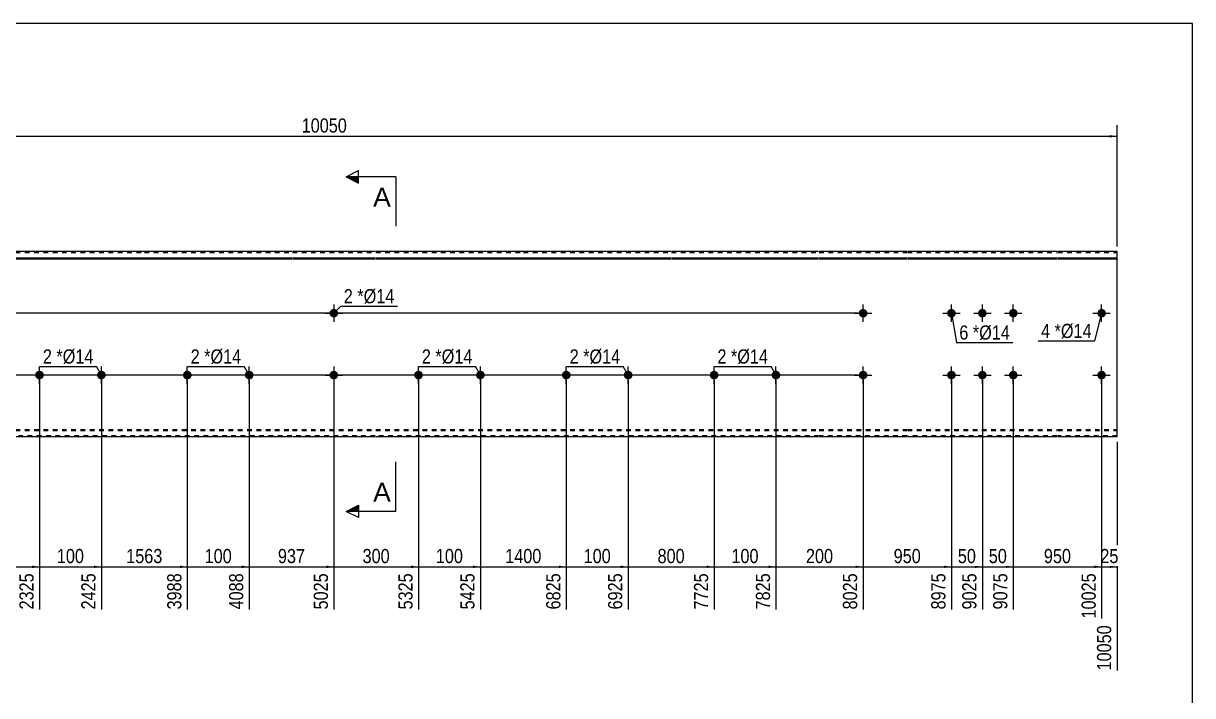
# Model space of a CAD drawing. Header units: millimetres. Extents: x -67 to 336, y -212 to 65.
# Drawn here: x 99.3 to 335.5, y -71 to 64.8 of the extents above; entities that cross this region are included whole.
import ezdxf

# ---------------------------------------------------------------- set-up
doc = ezdxf.new("R2010")
doc.units = ezdxf.units.MM
doc.linetypes.add('DXK_LINE_DOT1', pattern=[1.8814, 0.9407, -0.9407])
doc.styles.add('Arial', font='ARIAL.TTF', dxfattribs={"height": 0.2})
doc.styles.add('Arial Narrow', font='ARIALN.TTF', dxfattribs={"height": 0.2})

# ---------------------------------------------------------------- blocks, each defined once
blk = doc.blocks.new('Unknown-628700736-1200')
at = {"color": 5, "linetype": 'Continuous'}
for p, q in [((335.51, 64.82), (-64.49, 64.82)), ((335.51, -212.18), (335.51, 64.82))]:
    blk.add_line(p, q, dxfattribs=at)
blk = doc.blocks.new('Bolt-628700736-1337 - 1220')
at = {"linetype": 'Continuous'}
for points in [[(268.08, -6.25, -1), (269.83, -6.25, -1)], [(316.26, -6.25, -1), (318.01, -6.25, -1)]]:
    blk.add_hatch(color=3, dxfattribs=at).paths.add_polyline_path(points)
at = {"color": 3, "linetype": 'Continuous'}
for p, q in [((268.95, -8), (268.95, -4.5)), ((317.14, -8), (317.14, -4.5)), ((267.2, -6.25), (270.7, -6.25)), ((315.39, -6.25), (318.89, -6.25))]:
    blk.add_line(p, q, dxfattribs=at)
blk = doc.blocks.new('Bolt-628700736-1667 - 1220')
at = {"linetype": 'Continuous'}
for points in [[(132.46, -7.12), (132.27, -7.1), (132.1, -7.05), (131.94, -6.96), (131.81, -6.83), (131.7, -6.69), (131.62, -6.52), (131.59, -6.34), (131.59, -6.16), (131.62, -5.98), (131.7, -5.81), (131.81, -5.66), (131.94, -5.54), (132.1, -5.45), (132.27, -5.39), (132.46, -5.37), (132.64, -5.39), (132.81, -5.45), (132.97, -5.54), (133.11, -5.66), (133.21, -5.81), (133.29, -5.98), (133.33, -6.16), (133.33, -6.34), (133.29, -6.52), (133.21, -6.69), (133.11, -6.83), (132.97, -6.96), (132.81, -7.05), (132.64, -7.1)], [(144.96, -7.12), (144.77, -7.1), (144.6, -7.05), (144.44, -6.96), (144.31, -6.83), (144.2, -6.69), (144.12, -6.52), (144.09, -6.34), (144.09, -6.16), (144.12, -5.98), (144.2, -5.81), (144.31, -5.66), (144.44, -5.54), (144.6, -5.45), (144.77, -5.39), (144.96, -5.37), (145.14, -5.39), (145.31, -5.45), (145.47, -5.54), (145.61, -5.66), (145.71, -5.81), (145.79, -5.98), (145.83, -6.16), (145.83, -6.34), (145.79, -6.52), (145.71, -6.69), (145.61, -6.83), (145.47, -6.96), (145.31, -7.05), (145.14, -7.1)]]:
    blk.add_hatch(color=3, dxfattribs=at).paths.add_polyline_path(points)
at = {"color": 3, "linetype": 'Continuous'}
for p, q in [((132.46, -8), (132.46, -4.5)), ((144.96, -8), (144.96, -4.5)), ((134.21, -6.25), (130.71, -6.25)), ((146.71, -6.25), (143.21, -6.25))]:
    blk.add_line(p, q, dxfattribs=at)
blk = doc.blocks.new('Bolt-628700736-1294 - 1220')
at = {"linetype": 'Continuous'}
for points in [[(162.93, 6.25, -1), (161.18, 6.25, -1)], [(162.93, -6.25, -1), (161.18, -6.25, -1)]]:
    blk.add_hatch(color=3, dxfattribs=at).paths.add_polyline_path(points)
at = {"color": 3, "linetype": 'Continuous'}
for p, q in [((162.06, 8), (162.06, 4.5)), ((160.31, 6.25), (163.81, 6.25)), ((162.06, -4.5), (162.06, -8)), ((160.31, -6.25), (163.81, -6.25))]:
    blk.add_line(p, q, dxfattribs=at)
blk = doc.blocks.new('Part-628700736-1363 - 1220')
at = {"color": 2, "linetype": 'Continuous'}
for p, q in [((123.73, 18.75), (93.98, 18.75)), ((93.98, 17.42), (123.73, 17.42)), ((93.98, 17.27), (123.73, 17.27)), ((153.58, 18.75), (123.83, 18.75)), ((123.83, 17.42), (153.58, 17.42)), ((123.83, 17.27), (153.58, 17.27)), ((170.43, 18.75), (153.68, 18.75)), ((153.68, 17.42), (170.43, 17.42)), ((153.68, 17.27), (170.43, 17.27)), ((200.28, 18.75), (170.53, 18.75)), ((170.53, 17.42), (200.28, 17.42)), ((170.53, 17.27), (200.28, 17.27)), ((230.13, 18.75), (200.38, 18.75)), ((200.38, 17.42), (230.13, 17.42)), ((200.38, 17.27), (230.13, 17.27)), ((259.98, 18.75), (230.23, 18.75)), ((230.23, 17.42), (259.98, 17.42)), ((230.23, 17.27), (259.98, 17.27)), ((277.82, 18.75), (260.08, 18.75)), ((260.08, 17.42), (277.82, 17.42)), ((260.08, 17.27), (277.82, 17.27)), ((308.17, 18.75), (277.92, 18.75)), ((277.92, 17.42), (308.17, 17.42)), ((277.92, 17.27), (308.17, 17.27)), ((320.26, 18.75), (308.27, 18.75)), ((308.27, 17.42), (320.26, 17.42)), ((308.27, 17.27), (320.26, 17.27)), ((320.26, -18.75), (320.26, 18.75)), ((123.73, -18.75), (93.98, -18.75)), ((153.58, -18.75), (123.83, -18.75)), ((170.43, -18.75), (153.68, -18.75)), ((200.28, -18.75), (170.53, -18.75)), ((230.13, -18.75), (200.38, -18.75)), ((259.98, -18.75), (230.23, -18.75)), ((277.82, -18.75), (260.08, -18.75)), ((308.17, -18.75), (277.92, -18.75)), ((320.26, -18.75), (308.27, -18.75))]:
    blk.add_line(p, q, dxfattribs=at)
at = {"color": 7, "linetype": 'DXK_LINE_DOT1'}
for p, q in [((93.98, 18.53), (123.73, 18.53)), ((123.83, 18.53), (153.58, 18.53)), ((153.68, 18.53), (170.43, 18.53)), ((170.53, 18.53), (200.28, 18.53)), ((200.38, 18.53), (230.13, 18.53)), ((230.23, 18.53), (259.98, 18.53)), ((260.08, 18.53), (277.82, 18.53)), ((277.92, 18.53), (308.17, 18.53)), ((308.27, 18.53), (320.26, 18.53)), ((93.98, -17.27), (123.73, -17.27)), ((93.98, -17.42), (123.73, -17.42)), ((123.73, -18.53), (93.98, -18.53)), ((123.83, -17.27), (153.58, -17.27)), ((123.83, -17.42), (153.58, -17.42)), ((153.58, -18.53), (123.83, -18.53)), ((153.68, -17.27), (170.43, -17.27)), ((153.68, -17.42), (170.43, -17.42)), ((170.43, -18.53), (153.68, -18.53)), ((170.53, -17.27), (200.28, -17.27)), ((170.53, -17.42), (200.28, -17.42)), ((200.28, -18.53), (170.53, -18.53)), ((200.38, -17.27), (230.13, -17.27)), ((200.38, -17.42), (230.13, -17.42)), ((230.13, -18.53), (200.38, -18.53)), ((230.23, -17.27), (259.98, -17.27)), ((230.23, -17.42), (259.98, -17.42)), ((259.98, -18.53), (230.23, -18.53)), ((260.08, -17.27), (277.82, -17.27)), ((260.08, -17.42), (277.82, -17.42)), ((277.82, -18.53), (260.08, -18.53)), ((277.92, -17.27), (308.17, -17.27)), ((277.92, -17.42), (308.17, -17.42)), ((308.17, -18.53), (277.92, -18.53)), ((308.27, -17.27), (320.26, -17.27)), ((308.27, -17.42), (320.26, -17.42)), ((320.26, -18.53), (308.27, -18.53))]:
    blk.add_line(p, q, dxfattribs=at)
blk = doc.blocks.new('Bolt-628700736-1669 - 1220')
at = {"linetype": 'Continuous'}
for points in [[(179.16, -7.12), (178.97, -7.1), (178.8, -7.05), (178.64, -6.96), (178.51, -6.83), (178.4, -6.69), (178.32, -6.52), (178.29, -6.34), (178.29, -6.16), (178.32, -5.98), (178.4, -5.81), (178.51, -5.66), (178.64, -5.54), (178.8, -5.45), (178.97, -5.39), (179.16, -5.37), (179.34, -5.39), (179.51, -5.45), (179.67, -5.54), (179.81, -5.66), (179.91, -5.81), (179.99, -5.98), (180.03, -6.16), (180.03, -6.34), (179.99, -6.52), (179.91, -6.69), (179.81, -6.83), (179.67, -6.96), (179.51, -7.05), (179.34, -7.1)], [(191.66, -7.12), (191.47, -7.1), (191.3, -7.05), (191.14, -6.96), (191.01, -6.83), (190.9, -6.69), (190.82, -6.52), (190.79, -6.34), (190.79, -6.16), (190.82, -5.98), (190.9, -5.81), (191.01, -5.66), (191.14, -5.54), (191.3, -5.45), (191.47, -5.39), (191.66, -5.37), (191.84, -5.39), (192.01, -5.45), (192.17, -5.54), (192.31, -5.66), (192.41, -5.81), (192.49, -5.98), (192.53, -6.16), (192.53, -6.34), (192.49, -6.52), (192.41, -6.69), (192.31, -6.83), (192.17, -6.96), (192.01, -7.05), (191.84, -7.1)]]:
    blk.add_hatch(color=3, dxfattribs=at).paths.add_polyline_path(points)
at = {"color": 3, "linetype": 'Continuous'}
for p, q in [((179.16, -8), (179.16, -4.5)), ((191.66, -8), (191.66, -4.5)), ((180.91, -6.25), (177.41, -6.25)), ((193.41, -6.25), (189.91, -6.25))]:
    blk.add_line(p, q, dxfattribs=at)
blk = doc.blocks.new('Bolt-628700736-1342 - 1220')
at = {"linetype": 'Continuous'}
for points in [[(285.92, 6.25, -1), (287.67, 6.25, -1)], [(292.17, 6.25, -1), (293.92, 6.25, -1)], [(298.42, 6.25, -1), (300.17, 6.25, -1)], [(285.92, -6.25, -1), (287.67, -6.25, -1)], [(292.17, -6.25, -1), (293.92, -6.25, -1)], [(298.42, -6.25, -1), (300.17, -6.25, -1)]]:
    blk.add_hatch(color=3, dxfattribs=at).paths.add_polyline_path(points)
at = {"color": 3, "linetype": 'Continuous'}
for p, q in [((286.79, 4.5), (286.79, 8)), ((293.04, 4.5), (293.04, 8)), ((299.29, 4.5), (299.29, 8)), ((285.04, 6.25), (288.54, 6.25)), ((291.29, 6.25), (294.79, 6.25)), ((297.54, 6.25), (301.04, 6.25)), ((286.79, -8), (286.79, -4.5)), ((293.04, -8), (293.04, -4.5)), ((299.29, -8), (299.29, -4.5)), ((285.04, -6.25), (288.54, -6.25)), ((291.29, -6.25), (294.79, -6.25)), ((297.54, -6.25), (301.04, -6.25))]:
    blk.add_line(p, q, dxfattribs=at)
blk = doc.blocks.new('Bolt-628700736-1347 - 1220')
at = {"linetype": 'Continuous'}
for points in [[(268.08, 6.25, -1), (269.83, 6.25, -1)], [(316.26, 6.25, -1), (318.01, 6.25, -1)]]:
    blk.add_hatch(color=3, dxfattribs=at).paths.add_polyline_path(points)
at = {"color": 3, "linetype": 'Continuous'}
for p, q in [((268.95, 4.5), (268.95, 8)), ((317.14, 4.5), (317.14, 8)), ((267.2, 6.25), (270.7, 6.25)), ((315.39, 6.25), (318.89, 6.25))]:
    blk.add_line(p, q, dxfattribs=at)
blk = doc.blocks.new('Bolt-628700736-1666 - 1220')
at = {"linetype": 'Continuous'}
for points in [[(102.61, -7.12), (102.42, -7.1), (102.25, -7.05), (102.09, -6.96), (101.96, -6.83), (101.85, -6.69), (101.77, -6.52), (101.74, -6.34), (101.74, -6.16), (101.77, -5.98), (101.85, -5.81), (101.96, -5.66), (102.09, -5.54), (102.25, -5.45), (102.42, -5.39), (102.61, -5.37), (102.79, -5.39), (102.96, -5.45), (103.12, -5.54), (103.26, -5.66), (103.36, -5.81), (103.44, -5.98), (103.48, -6.16), (103.48, -6.34), (103.44, -6.52), (103.36, -6.69), (103.26, -6.83), (103.12, -6.96), (102.96, -7.05), (102.79, -7.1)], [(115.11, -7.12), (114.92, -7.1), (114.75, -7.05), (114.59, -6.96), (114.46, -6.83), (114.35, -6.69), (114.27, -6.52), (114.24, -6.34), (114.24, -6.16), (114.27, -5.98), (114.35, -5.81), (114.46, -5.66), (114.59, -5.54), (114.75, -5.45), (114.92, -5.39), (115.11, -5.37), (115.29, -5.39), (115.46, -5.45), (115.62, -5.54), (115.76, -5.66), (115.86, -5.81), (115.94, -5.98), (115.98, -6.16), (115.98, -6.34), (115.94, -6.52), (115.86, -6.69), (115.76, -6.83), (115.62, -6.96), (115.46, -7.05), (115.29, -7.1)]]:
    blk.add_hatch(color=3, dxfattribs=at).paths.add_polyline_path(points)
at = {"color": 3, "linetype": 'Continuous'}
for p, q in [((102.61, -8), (102.61, -4.5)), ((115.11, -8), (115.11, -4.5)), ((104.36, -6.25), (100.86, -6.25)), ((116.86, -6.25), (113.36, -6.25))]:
    blk.add_line(p, q, dxfattribs=at)
blk = doc.blocks.new('Bolt-628700736-1668 - 1220')
at = {"linetype": 'Continuous'}
for points in [[(209.01, -7.12), (208.82, -7.1), (208.65, -7.05), (208.49, -6.96), (208.36, -6.83), (208.25, -6.69), (208.17, -6.52), (208.14, -6.34), (208.14, -6.16), (208.17, -5.98), (208.25, -5.81), (208.36, -5.66), (208.49, -5.54), (208.65, -5.45), (208.82, -5.39), (209.01, -5.37), (209.19, -5.39), (209.36, -5.45), (209.52, -5.54), (209.66, -5.66), (209.76, -5.81), (209.84, -5.98), (209.88, -6.16), (209.88, -6.34), (209.84, -6.52), (209.76, -6.69), (209.66, -6.83), (209.52, -6.96), (209.36, -7.05), (209.19, -7.1)], [(221.51, -7.12), (221.32, -7.1), (221.15, -7.05), (220.99, -6.96), (220.86, -6.83), (220.75, -6.69), (220.67, -6.52), (220.64, -6.34), (220.64, -6.16), (220.67, -5.98), (220.75, -5.81), (220.86, -5.66), (220.99, -5.54), (221.15, -5.45), (221.32, -5.39), (221.51, -5.37), (221.69, -5.39), (221.86, -5.45), (222.02, -5.54), (222.16, -5.66), (222.26, -5.81), (222.34, -5.98), (222.38, -6.16), (222.38, -6.34), (222.34, -6.52), (222.26, -6.69), (222.16, -6.83), (222.02, -6.96), (221.86, -7.05), (221.69, -7.1)]]:
    blk.add_hatch(color=3, dxfattribs=at).paths.add_polyline_path(points)
at = {"color": 3, "linetype": 'Continuous'}
for p, q in [((209.01, -8), (209.01, -4.5)), ((221.51, -8), (221.51, -4.5)), ((210.76, -6.25), (207.26, -6.25)), ((223.26, -6.25), (219.76, -6.25))]:
    blk.add_line(p, q, dxfattribs=at)
blk = doc.blocks.new('Bolt-628700736-1670 - 1220')
at = {"linetype": 'Continuous'}
for points in [[(238.86, -7.12), (238.67, -7.1), (238.5, -7.05), (238.34, -6.96), (238.21, -6.83), (238.1, -6.69), (238.02, -6.52), (237.99, -6.34), (237.99, -6.16), (238.02, -5.98), (238.1, -5.81), (238.21, -5.66), (238.34, -5.54), (238.5, -5.45), (238.67, -5.39), (238.86, -5.37), (239.04, -5.39), (239.21, -5.45), (239.37, -5.54), (239.51, -5.66), (239.61, -5.81), (239.69, -5.98), (239.73, -6.16), (239.73, -6.34), (239.69, -6.52), (239.61, -6.69), (239.51, -6.83), (239.37, -6.96), (239.21, -7.05), (239.04, -7.1)], [(251.36, -7.12), (251.17, -7.1), (251, -7.05), (250.84, -6.96), (250.71, -6.83), (250.6, -6.69), (250.52, -6.52), (250.49, -6.34), (250.49, -6.16), (250.52, -5.98), (250.6, -5.81), (250.71, -5.66), (250.84, -5.54), (251, -5.45), (251.17, -5.39), (251.36, -5.37), (251.54, -5.39), (251.71, -5.45), (251.87, -5.54), (252.01, -5.66), (252.11, -5.81), (252.19, -5.98), (252.23, -6.16), (252.23, -6.34), (252.19, -6.52), (252.11, -6.69), (252.01, -6.83), (251.87, -6.96), (251.71, -7.05), (251.54, -7.1)]]:
    blk.add_hatch(color=3, dxfattribs=at).paths.add_polyline_path(points)
at = {"color": 3, "linetype": 'Continuous'}
for p, q in [((238.86, -8), (238.86, -4.5)), ((251.36, -8), (251.36, -4.5)), ((240.61, -6.25), (237.11, -6.25)), ((253.11, -6.25), (249.61, -6.25))]:
    blk.add_line(p, q, dxfattribs=at)
blk = doc.blocks.new('StraightDimension-628700736-2260 - 1220')
at = {"linetype": 'Continuous'}
blk.add_hatch(color=7, dxfattribs=at).paths.add_polyline_path([(160.56, -44.75), (162.06, -45), (160.56, -45.25)])
at = {"color": 7, "linetype": 'Continuous'}
for p, q in [((144.96, -7.25), (144.96, -53.61)), ((162.06, -7.25), (162.06, -53.61)), ((144.96, -45), (162.06, -45))]:
    blk.add_line(p, q, dxfattribs=at)
at = {"color": 0}
blk.add_wipeout([(156.85, -44.85), (156.85, -40.65), (150.16, -40.65), (150.16, -44.85)], dxfattribs=at)
at = {"color": 3, "style": 'Arial Narrow'}
blk.add_text('937', height=2.863, dxfattribs=at).set_placement((150.76, -44.25))
at = {"color": 0, "linetype": 'Continuous'}
blk.add_wipeout([(161.46, -45.7), (157.26, -45.7), (157.26, -54.21), (161.46, -54.21)], dxfattribs=at)
at = {"color": 3, "linetype": 'Continuous', "style": 'Arial Narrow'}
blk.add_text('5025', height=2.863, rotation=90.0002, dxfattribs=at).set_placement((160.86, -53.61))
blk = doc.blocks.new('StraightDimension-628700736-2261 - 1220')
at = {"linetype": 'Continuous'}
blk.add_hatch(color=7, dxfattribs=at).paths.add_polyline_path([(143.46, -44.75), (144.96, -45), (143.46, -45.25)])
at = {"color": 7, "linetype": 'Continuous'}
for p, q in [((132.46, -7.25), (132.46, -53.61)), ((144.96, -7.25), (144.96, -53.61)), ((132.46, -45), (144.96, -45))]:
    blk.add_line(p, q, dxfattribs=at)
at = {"color": 0}
blk.add_wipeout([(142.05, -44.85), (142.05, -40.65), (135.36, -40.65), (135.36, -44.85)], dxfattribs=at)
at = {"color": 3, "style": 'Arial Narrow'}
blk.add_text('100', height=2.863, dxfattribs=at).set_placement((135.96, -44.25))
at = {"color": 0, "linetype": 'Continuous'}
blk.add_wipeout([(144.36, -45.7), (140.16, -45.7), (140.16, -54.21), (144.36, -54.21)], dxfattribs=at)
at = {"color": 3, "linetype": 'Continuous', "style": 'Arial Narrow'}
blk.add_text('4088', height=2.863, rotation=90.0002, dxfattribs=at).set_placement((143.76, -53.61))
blk = doc.blocks.new('StraightDimension-628700736-2257 - 1220')
at = {"linetype": 'Continuous'}
blk.add_hatch(color=7, dxfattribs=at).paths.add_polyline_path([(207.51, -44.75), (209.01, -45), (207.51, -45.25)])
at = {"color": 7, "linetype": 'Continuous'}
for p, q in [((191.66, -7.25), (191.66, -53.61)), ((209.01, -7.25), (209.01, -53.61)), ((191.66, -45), (209.01, -45))]:
    blk.add_line(p, q, dxfattribs=at)
at = {"color": 0}
blk.add_wipeout([(204.59, -44.85), (204.59, -40.65), (196.07, -40.65), (196.07, -44.85)], dxfattribs=at)
at = {"color": 3, "style": 'Arial Narrow'}
blk.add_text('1400', height=2.863, dxfattribs=at).set_placement((196.67, -44.25))
at = {"color": 0, "linetype": 'Continuous'}
blk.add_wipeout([(208.41, -45.7), (204.21, -45.7), (204.21, -54.21), (208.41, -54.21)], dxfattribs=at)
at = {"color": 3, "linetype": 'Continuous', "style": 'Arial Narrow'}
blk.add_text('6825', height=2.863, rotation=90.0002, dxfattribs=at).set_placement((207.81, -53.61))
blk = doc.blocks.new('StraightDimension-628700736-2256 - 1220')
at = {"linetype": 'Continuous'}
blk.add_hatch(color=7, dxfattribs=at).paths.add_polyline_path([(220.01, -44.75), (221.51, -45), (220.01, -45.25)])
at = {"color": 7, "linetype": 'Continuous'}
for p, q in [((209.01, -7.25), (209.01, -53.61)), ((221.51, -7.25), (221.51, -53.61)), ((209.01, -45), (221.51, -45))]:
    blk.add_line(p, q, dxfattribs=at)
at = {"color": 0}
blk.add_wipeout([(218.6, -44.85), (218.6, -40.65), (211.91, -40.65), (211.91, -44.85)], dxfattribs=at)
at = {"color": 3, "style": 'Arial Narrow'}
blk.add_text('100', height=2.863, dxfattribs=at).set_placement((212.51, -44.25))
at = {"color": 0, "linetype": 'Continuous'}
blk.add_wipeout([(220.91, -45.7), (216.71, -45.7), (216.71, -54.21), (220.91, -54.21)], dxfattribs=at)
at = {"color": 3, "linetype": 'Continuous', "style": 'Arial Narrow'}
blk.add_text('6925', height=2.863, rotation=90.0002, dxfattribs=at).set_placement((220.31, -53.61))
blk = doc.blocks.new('StraightDimension-628700736-1396 - 1220')
at = {"color": 7, "linetype": 'Continuous'}
blk.add_line((267.95, -6.25), (-14.25, -6.25), dxfattribs=at)
blk = doc.blocks.new('StraightDimension-628700736-2254 - 1220')
at = {"linetype": 'Continuous'}
blk.add_hatch(color=7, dxfattribs=at).paths.add_polyline_path([(249.86, -44.75), (251.36, -45), (249.86, -45.25)])
at = {"color": 7, "linetype": 'Continuous'}
for p, q in [((238.86, -7.25), (238.86, -53.61)), ((251.36, -7.25), (251.36, -53.61)), ((238.86, -45), (251.36, -45))]:
    blk.add_line(p, q, dxfattribs=at)
at = {"color": 0}
blk.add_wipeout([(248.45, -44.85), (248.45, -40.65), (241.76, -40.65), (241.76, -44.85)], dxfattribs=at)
at = {"color": 3, "style": 'Arial Narrow'}
blk.add_text('100', height=2.863, dxfattribs=at).set_placement((242.36, -44.25))
at = {"color": 0, "linetype": 'Continuous'}
blk.add_wipeout([(250.76, -45.7), (246.56, -45.7), (246.56, -54.21), (250.76, -54.21)], dxfattribs=at)
at = {"color": 3, "linetype": 'Continuous', "style": 'Arial Narrow'}
blk.add_text('7825', height=2.863, rotation=90.0002, dxfattribs=at).set_placement((250.16, -53.61))
blk = doc.blocks.new('StraightDimension-628700736-2250 - 1220')
at = {"linetype": 'Continuous'}
blk.add_hatch(color=7, dxfattribs=at).paths.add_polyline_path([(297.79, -44.75), (299.29, -45), (297.79, -45.25)])
at = {"color": 7, "linetype": 'Continuous'}
for p, q in [((293.04, -7.25), (293.04, -53.61)), ((299.29, -7.25), (299.29, -53.61)), ((293.04, -45), (299.29, -45))]:
    blk.add_line(p, q, dxfattribs=at)
at = {"color": 0}
blk.add_wipeout([(298.6, -44.85), (298.6, -40.65), (293.74, -40.65), (293.74, -44.85)], dxfattribs=at)
at = {"color": 3, "style": 'Arial Narrow'}
blk.add_text('50', height=2.863, dxfattribs=at).set_placement((294.34, -44.25))
at = {"color": 0, "linetype": 'Continuous'}
blk.add_wipeout([(298.69, -45.7), (294.49, -45.7), (294.49, -54.21), (298.69, -54.21)], dxfattribs=at)
at = {"color": 3, "linetype": 'Continuous', "style": 'Arial Narrow'}
blk.add_text('9075', height=2.863, rotation=90.0002, dxfattribs=at).set_placement((298.09, -53.61))
blk = doc.blocks.new('StraightDimension-628700736-2248 - 1220')
at = {"linetype": 'Continuous'}
blk.add_hatch(color=7, dxfattribs=at).paths.add_polyline_path([(318.76, -44.75), (320.26, -45), (318.76, -45.25)])
at = {"color": 7, "linetype": 'Continuous'}
for p, q in [((317.14, -7.25), (317.14, -55.44)), ((320.26, -19.75), (320.26, -65.94)), ((317.14, -45), (320.26, -45))]:
    blk.add_line(p, q, dxfattribs=at)
at = {"color": 0}
blk.add_wipeout([(321.13, -44.85), (321.13, -40.65), (316.27, -40.65), (316.27, -44.85)], dxfattribs=at)
at = {"color": 0, "linetype": 'Continuous'}
blk.add_wipeout([(319.66, -56.2), (315.46, -56.2), (315.46, -66.54), (319.66, -66.54)], dxfattribs=at)
at = {"color": 3, "style": 'Arial Narrow'}
blk.add_text('25', height=2.863, dxfattribs=at).set_placement((316.87, -44.25))
at = {"color": 3, "linetype": 'Continuous', "style": 'Arial Narrow'}
blk.add_text('10050', height=2.863, rotation=90.0002, dxfattribs=at).set_placement((319.06, -65.94))
blk = doc.blocks.new('StraightDimension-628700736-2255 - 1220')
at = {"linetype": 'Continuous'}
blk.add_hatch(color=7, dxfattribs=at).paths.add_polyline_path([(237.36, -44.75), (238.86, -45), (237.36, -45.25)])
at = {"color": 7, "linetype": 'Continuous'}
for p, q in [((221.51, -7.25), (221.51, -53.61)), ((238.86, -7.25), (238.86, -53.61)), ((221.51, -45), (238.86, -45))]:
    blk.add_line(p, q, dxfattribs=at)
at = {"color": 0}
blk.add_wipeout([(233.52, -44.85), (233.52, -40.65), (226.84, -40.65), (226.84, -44.85)], dxfattribs=at)
at = {"color": 3, "style": 'Arial Narrow'}
blk.add_text('800', height=2.863, dxfattribs=at).set_placement((227.44, -44.25))
at = {"color": 0, "linetype": 'Continuous'}
blk.add_wipeout([(238.26, -45.7), (234.06, -45.7), (234.06, -54.21), (238.26, -54.21)], dxfattribs=at)
at = {"color": 3, "linetype": 'Continuous', "style": 'Arial Narrow'}
blk.add_text('7725', height=2.863, rotation=90.0002, dxfattribs=at).set_placement((237.66, -53.61))
blk = doc.blocks.new('StraightDimension-628700736-1412 - 1220')
at = {"color": 7, "linetype": 'Continuous'}
for p, q in [((267.95, 6.25), (-14.25, 6.25)), ((267.95, -6.25), (-14.25, -6.25))]:
    blk.add_line(p, q, dxfattribs=at)
blk = doc.blocks.new('StraightDimension-628700736-2264 - 1220')
at = {"linetype": 'Continuous'}
blk.add_hatch(color=7, dxfattribs=at).paths.add_polyline_path([(101.11, -44.75), (102.61, -45), (101.11, -45.25)])
at = {"color": 7, "linetype": 'Continuous'}
for p, q in [((85.01, -7.25), (85.01, -53.61)), ((102.61, -7.25), (102.61, -53.61)), ((85.01, -45), (102.61, -45))]:
    blk.add_line(p, q, dxfattribs=at)
at = {"color": 0}
blk.add_wipeout([(97.15, -44.85), (97.15, -40.65), (90.47, -40.65), (90.47, -44.85)], dxfattribs=at)
at = {"color": 3, "style": 'Arial Narrow'}
blk.add_text('300', height=2.863, dxfattribs=at).set_placement((91.07, -44.25))
at = {"color": 0, "linetype": 'Continuous'}
blk.add_wipeout([(102.01, -45.7), (97.81, -45.7), (97.81, -54.21), (102.01, -54.21)], dxfattribs=at)
at = {"color": 3, "linetype": 'Continuous', "style": 'Arial Narrow'}
blk.add_text('2325', height=2.863, rotation=90.0002, dxfattribs=at).set_placement((101.41, -53.61))
blk = doc.blocks.new('StraightDimension-628700736-2253 - 1220')
at = {"linetype": 'Continuous'}
blk.add_hatch(color=7, dxfattribs=at).paths.add_polyline_path([(267.45, -44.75), (268.95, -45), (267.45, -45.25)])
at = {"color": 7, "linetype": 'Continuous'}
for p, q in [((251.36, -7.25), (251.36, -53.61)), ((268.95, -7.25), (268.95, -53.61)), ((251.36, -45), (268.95, -45))]:
    blk.add_line(p, q, dxfattribs=at)
at = {"color": 0}
blk.add_wipeout([(263.5, -44.85), (263.5, -40.65), (256.81, -40.65), (256.81, -44.85)], dxfattribs=at)
at = {"color": 3, "style": 'Arial Narrow'}
blk.add_text('200', height=2.863, dxfattribs=at).set_placement((257.41, -44.25))
at = {"color": 0, "linetype": 'Continuous'}
blk.add_wipeout([(268.35, -45.7), (264.15, -45.7), (264.15, -54.21), (268.35, -54.21)], dxfattribs=at)
at = {"color": 3, "linetype": 'Continuous', "style": 'Arial Narrow'}
blk.add_text('8025', height=2.863, rotation=90.0002, dxfattribs=at).set_placement((267.75, -53.61))
blk = doc.blocks.new('StraightDimension-628700736-2262 - 1220')
at = {"linetype": 'Continuous'}
blk.add_hatch(color=7, dxfattribs=at).paths.add_polyline_path([(130.96, -44.75), (132.46, -45), (130.96, -45.25)])
at = {"color": 7, "linetype": 'Continuous'}
for p, q in [((115.11, -7.25), (115.11, -53.61)), ((132.46, -7.25), (132.46, -53.61)), ((115.11, -45), (132.46, -45))]:
    blk.add_line(p, q, dxfattribs=at)
at = {"color": 0}
blk.add_wipeout([(128.04, -44.85), (128.04, -40.65), (119.52, -40.65), (119.52, -44.85)], dxfattribs=at)
at = {"color": 3, "style": 'Arial Narrow'}
blk.add_text('1563', height=2.863, dxfattribs=at).set_placement((120.12, -44.25))
at = {"color": 0, "linetype": 'Continuous'}
blk.add_wipeout([(131.86, -45.7), (127.66, -45.7), (127.66, -54.21), (131.86, -54.21)], dxfattribs=at)
at = {"color": 3, "linetype": 'Continuous', "style": 'Arial Narrow'}
blk.add_text('3988', height=2.863, rotation=90.0002, dxfattribs=at).set_placement((131.26, -53.61))
blk = doc.blocks.new('StraightDimension-628700736-1380 - 1220')
at = {"linetype": 'Continuous'}
blk.add_hatch(color=7, dxfattribs=at).paths.add_polyline_path([(318.76, 42.25), (320.26, 42), (318.76, 41.75)])
at = {"color": 7, "linetype": 'Continuous'}
for p, q in [((320.26, 19.75), (320.26, 44.25)), ((0, 42), (320.26, 42))]:
    blk.add_line(p, q, dxfattribs=at)
at = {"color": 0}
blk.add_wipeout([(165.3, 42.15), (165.3, 46.35), (154.96, 46.35), (154.96, 42.15)], dxfattribs=at)
at = {"color": 3, "style": 'Arial Narrow'}
blk.add_text('10050', height=2.863, dxfattribs=at).set_placement((155.56, 42.75))
blk = doc.blocks.new('StraightDimension-628700736-1428 - 1220')
at = {"color": 7, "linetype": 'Continuous'}
blk.add_line((267.95, 6.25), (-14.25, 6.25), dxfattribs=at)
blk = doc.blocks.new('StraightDimension-628700736-2249 - 1220')
at = {"linetype": 'Continuous'}
blk.add_hatch(color=7, dxfattribs=at).paths.add_polyline_path([(315.64, -44.75), (317.14, -45), (315.64, -45.25)])
at = {"color": 7, "linetype": 'Continuous'}
for p, q in [((299.29, -7.25), (299.29, -53.61)), ((317.14, -7.25), (317.14, -55.44)), ((299.29, -45), (317.14, -45))]:
    blk.add_line(p, q, dxfattribs=at)
at = {"color": 0}
blk.add_wipeout([(311.56, -44.85), (311.56, -40.65), (304.87, -40.65), (304.87, -44.85)], dxfattribs=at)
at = {"color": 3, "style": 'Arial Narrow'}
blk.add_text('950', height=2.863, dxfattribs=at).set_placement((305.47, -44.25))
at = {"color": 0, "linetype": 'Continuous'}
blk.add_wipeout([(316.54, -45.7), (312.34, -45.7), (312.34, -56.04), (316.54, -56.04)], dxfattribs=at)
at = {"color": 3, "linetype": 'Continuous', "style": 'Arial Narrow'}
blk.add_text('10025', height=2.863, rotation=90.0002, dxfattribs=at).set_placement((315.94, -55.44))
blk = doc.blocks.new('StraightDimension-628700736-2251 - 1220')
at = {"linetype": 'Continuous'}
blk.add_hatch(color=7, dxfattribs=at).paths.add_polyline_path([(291.54, -44.75), (293.04, -45), (291.54, -45.25)])
at = {"color": 7, "linetype": 'Continuous'}
for p, q in [((286.79, -7.25), (286.79, -53.61)), ((293.04, -7.25), (293.04, -53.61)), ((286.79, -45), (293.04, -45))]:
    blk.add_line(p, q, dxfattribs=at)
at = {"color": 0}
blk.add_wipeout([(292.35, -44.85), (292.35, -40.65), (287.49, -40.65), (287.49, -44.85)], dxfattribs=at)
at = {"color": 3, "style": 'Arial Narrow'}
blk.add_text('50', height=2.863, dxfattribs=at).set_placement((288.09, -44.25))
at = {"color": 0, "linetype": 'Continuous'}
blk.add_wipeout([(292.44, -45.7), (288.24, -45.7), (288.24, -54.21), (292.44, -54.21)], dxfattribs=at)
at = {"color": 3, "linetype": 'Continuous', "style": 'Arial Narrow'}
blk.add_text('9025', height=2.863, rotation=90.0002, dxfattribs=at).set_placement((291.84, -53.61))
blk = doc.blocks.new('StraightDimension-628700736-2252 - 1220')
at = {"linetype": 'Continuous'}
blk.add_hatch(color=7, dxfattribs=at).paths.add_polyline_path([(285.29, -44.75), (286.79, -45), (285.29, -45.25)])
at = {"color": 7, "linetype": 'Continuous'}
for p, q in [((268.95, -7.25), (268.95, -53.61)), ((286.79, -7.25), (286.79, -53.61)), ((268.95, -45), (286.79, -45))]:
    blk.add_line(p, q, dxfattribs=at)
at = {"color": 0}
blk.add_wipeout([(281.22, -44.85), (281.22, -40.65), (274.53, -40.65), (274.53, -44.85)], dxfattribs=at)
at = {"color": 3, "style": 'Arial Narrow'}
blk.add_text('950', height=2.863, dxfattribs=at).set_placement((275.13, -44.25))
at = {"color": 0, "linetype": 'Continuous'}
blk.add_wipeout([(286.19, -45.7), (281.99, -45.7), (281.99, -54.21), (286.19, -54.21)], dxfattribs=at)
at = {"color": 3, "linetype": 'Continuous', "style": 'Arial Narrow'}
blk.add_text('8975', height=2.863, rotation=90.0002, dxfattribs=at).set_placement((285.59, -53.61))
blk = doc.blocks.new('StraightDimension-628700736-2258 - 1220')
at = {"linetype": 'Continuous'}
blk.add_hatch(color=7, dxfattribs=at).paths.add_polyline_path([(190.16, -44.75), (191.66, -45), (190.16, -45.25)])
at = {"color": 7, "linetype": 'Continuous'}
for p, q in [((179.16, -7.25), (179.16, -53.61)), ((191.66, -7.25), (191.66, -53.61)), ((179.16, -45), (191.66, -45))]:
    blk.add_line(p, q, dxfattribs=at)
at = {"color": 0}
blk.add_wipeout([(188.75, -44.85), (188.75, -40.65), (182.06, -40.65), (182.06, -44.85)], dxfattribs=at)
at = {"color": 3, "style": 'Arial Narrow'}
blk.add_text('100', height=2.863, dxfattribs=at).set_placement((182.66, -44.25))
at = {"color": 0, "linetype": 'Continuous'}
blk.add_wipeout([(191.06, -45.7), (186.86, -45.7), (186.86, -54.21), (191.06, -54.21)], dxfattribs=at)
at = {"color": 3, "linetype": 'Continuous', "style": 'Arial Narrow'}
blk.add_text('5425', height=2.863, rotation=90.0002, dxfattribs=at).set_placement((190.46, -53.61))
blk = doc.blocks.new('StraightDimension-628700736-2259 - 1220')
at = {"linetype": 'Continuous'}
blk.add_hatch(color=7, dxfattribs=at).paths.add_polyline_path([(177.66, -44.75), (179.16, -45), (177.66, -45.25)])
at = {"color": 7, "linetype": 'Continuous'}
for p, q in [((162.06, -7.25), (162.06, -53.61)), ((179.16, -7.25), (179.16, -53.61)), ((162.06, -45), (179.16, -45))]:
    blk.add_line(p, q, dxfattribs=at)
at = {"color": 0}
blk.add_wipeout([(173.95, -44.85), (173.95, -40.65), (167.26, -40.65), (167.26, -44.85)], dxfattribs=at)
at = {"color": 3, "style": 'Arial Narrow'}
blk.add_text('300', height=2.863, dxfattribs=at).set_placement((167.86, -44.25))
at = {"color": 0, "linetype": 'Continuous'}
blk.add_wipeout([(178.56, -45.7), (174.36, -45.7), (174.36, -54.21), (178.56, -54.21)], dxfattribs=at)
at = {"color": 3, "linetype": 'Continuous', "style": 'Arial Narrow'}
blk.add_text('5325', height=2.863, rotation=90.0002, dxfattribs=at).set_placement((177.96, -53.61))
blk = doc.blocks.new('StraightDimension-628700736-2263 - 1220')
at = {"linetype": 'Continuous'}
blk.add_hatch(color=7, dxfattribs=at).paths.add_polyline_path([(113.61, -44.75), (115.11, -45), (113.61, -45.25)])
at = {"color": 7, "linetype": 'Continuous'}
for p, q in [((102.61, -7.25), (102.61, -53.61)), ((115.11, -7.25), (115.11, -53.61)), ((102.61, -45), (115.11, -45))]:
    blk.add_line(p, q, dxfattribs=at)
at = {"color": 0}
blk.add_wipeout([(112.2, -44.85), (112.2, -40.65), (105.51, -40.65), (105.51, -44.85)], dxfattribs=at)
at = {"color": 3, "style": 'Arial Narrow'}
blk.add_text('100', height=2.863, dxfattribs=at).set_placement((106.11, -44.25))
at = {"color": 0, "linetype": 'Continuous'}
blk.add_wipeout([(114.51, -45.7), (110.31, -45.7), (110.31, -54.21), (114.51, -54.21)], dxfattribs=at)
at = {"color": 3, "linetype": 'Continuous', "style": 'Arial Narrow'}
blk.add_text('2425', height=2.863, rotation=90.0002, dxfattribs=at).set_placement((113.91, -53.61))
blk = doc.blocks.new('Mark-628700736-1290 - 1220')
at = {"color": 0}
blk.add_wipeout([(165.9, 8.26), (165.9, 11.26), (164.07, 11.26), (164.07, 8.26)], dxfattribs=at)
blk.add_wipeout([(165.9, 8.26), (165.9, 11.26), (164.07, 11.26), (164.07, 8.26)], dxfattribs=at)
at = {"color": 7, "linetype": 'Continuous'}
blk.add_line((162.06, 6.25), (163.47, 7.66), dxfattribs=at)
at = {"color": 0}
blk.add_wipeout([(168.08, 8.26), (168.08, 11.26), (166.8, 11.26), (166.8, 8.26)], dxfattribs=at)
blk.add_wipeout([(168.08, 8.26), (168.08, 11.26), (166.8, 11.26), (166.8, 8.26)], dxfattribs=at)
at = {"color": 3, "style": 'Arial Narrow'}
blk.add_text('2', height=2.86, dxfattribs=at).set_placement((164.07, 8.26))
at = {"color": 0}
blk.add_wipeout([(174.29, 8.26), (174.29, 11.26), (168.08, 11.26), (168.08, 8.26)], dxfattribs=at)
blk.add_wipeout([(174.29, 8.26), (174.29, 11.26), (168.08, 11.26), (168.08, 8.26)], dxfattribs=at)
at = {"color": 7, "linetype": 'Continuous'}
blk.add_line((163.47, 7.66), (174.89, 7.66), dxfattribs=at)
at = {"color": 3, "style": 'Arial Narrow'}
for s, height, p in [('*', 2.86, (166.8, 8.26)), ('Ø14', 2.863, (168.08, 8.26))]:
    blk.add_text(s, height=height, dxfattribs=at).set_placement(p)
blk = doc.blocks.new('Mark-628700736-1338 - 1220')
at = {"color": 0}
blk.add_wipeout([(290.22, 0.92), (290.22, 3.92), (288.39, 3.92), (288.39, 0.92)], dxfattribs=at)
blk.add_wipeout([(290.22, 0.92), (290.22, 3.92), (288.39, 3.92), (288.39, 0.92)], dxfattribs=at)
at = {"color": 7, "linetype": 'Continuous'}
blk.add_line((286.79, 6.25), (287.79, 0.32), dxfattribs=at)
at = {"color": 0}
blk.add_wipeout([(292.4, 0.92), (292.4, 3.92), (291.12, 3.92), (291.12, 0.92)], dxfattribs=at)
blk.add_wipeout([(292.4, 0.92), (292.4, 3.92), (291.12, 3.92), (291.12, 0.92)], dxfattribs=at)
at = {"color": 3, "style": 'Arial Narrow'}
blk.add_text('6', height=2.86, dxfattribs=at).set_placement((288.39, 0.92))
at = {"color": 0}
blk.add_wipeout([(298.61, 0.92), (298.61, 3.92), (292.4, 3.92), (292.4, 0.92)], dxfattribs=at)
blk.add_wipeout([(298.61, 0.92), (298.61, 3.92), (292.4, 3.92), (292.4, 0.92)], dxfattribs=at)
at = {"color": 7, "linetype": 'Continuous'}
blk.add_line((287.79, 0.32), (299.21, 0.32), dxfattribs=at)
at = {"color": 3, "style": 'Arial Narrow'}
for s, height, p in [('*', 2.86, (291.12, 0.92)), ('Ø14', 2.863, (292.4, 0.92))]:
    blk.add_text(s, height=height, dxfattribs=at).set_placement(p)
blk = doc.blocks.new('SectionMark-628700736-1600 - 1220')
at = {"linetype": 'Continuous'}
for points in [[(167.06, 33.81), (167.06, 32.56), (164.56, 33.81)], [(167.06, -32.56), (167.06, -33.81), (164.56, -33.81)]]:
    blk.add_hatch(color=30, dxfattribs=at).paths.add_polyline_path(points)
at = {"color": 30, "linetype": 'Continuous'}
for p, q in [((164.56, 33.81), (167.06, 35.06)), ((174.56, 33.81), (164.56, 33.81)), ((164.56, 33.81), (167.06, 32.56)), ((167.06, 32.56), (167.06, 35.06)), ((164.56, -33.81), (167.06, -32.56)), ((167.06, -32.56), (167.06, -35.06)), ((174.56, -33.81), (164.56, -33.81)), ((167.06, -35.06), (164.56, -33.81))]:
    blk.add_line(p, q, dxfattribs=at)
at = {"color": 0, "linetype": 'Continuous'}
for points in [[(173.56, 27.81), (173.56, 31.81), (170, 31.81), (170, 27.81)], [(173.56, -31.81), (173.56, -27.81), (170, -27.81), (170, -31.81)]]:
    blk.add_wipeout(points, dxfattribs=at)
at = {"color": 30, "linetype": 'Continuous'}
for p, q in [((174.56, 33.81), (174.56, 23.81)), ((174.56, -33.81), (174.56, -23.81))]:
    blk.add_line(p, q, dxfattribs=at)
at = {"color": 96, "linetype": 'Continuous', "style": 'Arial'}
for p in [(170, 27.81), (170, -31.81)]:
    blk.add_text('A', height=3.82, dxfattribs=at).set_placement(p)
blk = doc.blocks.new('MarkSet-628700736-1631 - 1220')
at = {"color": 0}
blk.add_wipeout([(306.73, 1.24), (306.73, 4.24), (304.9, 4.24), (304.9, 1.24)], dxfattribs=at)
blk.add_wipeout([(306.73, 1.24), (306.73, 4.24), (304.9, 4.24), (304.9, 1.24)], dxfattribs=at)
blk.add_wipeout([(308.91, 1.24), (308.91, 4.24), (307.63, 4.24), (307.63, 1.24)], dxfattribs=at)
blk.add_wipeout([(308.91, 1.24), (308.91, 4.24), (307.63, 4.24), (307.63, 1.24)], dxfattribs=at)
at = {"color": 3, "style": 'Arial Narrow'}
blk.add_text('4', height=2.86, dxfattribs=at).set_placement((304.9, 1.24))
at = {"color": 0}
blk.add_wipeout([(315.12, 1.24), (315.12, 4.24), (308.91, 4.24), (308.91, 1.24)], dxfattribs=at)
blk.add_wipeout([(315.12, 1.24), (315.12, 4.24), (308.91, 4.24), (308.91, 1.24)], dxfattribs=at)
at = {"color": 7, "linetype": 'Continuous'}
for p in [(317.14, 6.25), (304.3, 0.64)]:
    blk.add_line(p, (315.72, 0.64), dxfattribs=at)
at = {"color": 3, "style": 'Arial Narrow'}
for s, height, p in [('*', 2.86, (307.63, 1.24)), ('Ø14', 2.863, (308.91, 1.24))]:
    blk.add_text(s, height=height, dxfattribs=at).set_placement(p)
blk = doc.blocks.new('Mark-628700736-1684 - 1220')
at = {"color": 0}
blk.add_wipeout([(105.11, -3.92), (105.11, -0.92), (103.29, -0.92), (103.29, -3.92)], dxfattribs=at)
blk.add_wipeout([(105.11, -3.92), (105.11, -0.92), (103.29, -0.92), (103.29, -3.92)], dxfattribs=at)
blk.add_wipeout([(107.29, -3.92), (107.29, -0.92), (106.01, -0.92), (106.01, -3.92)], dxfattribs=at)
blk.add_wipeout([(107.29, -3.92), (107.29, -0.92), (106.01, -0.92), (106.01, -3.92)], dxfattribs=at)
at = {"color": 3, "style": 'Arial Narrow'}
blk.add_text('2', height=2.86, dxfattribs=at).set_placement((103.29, -3.92))
at = {"color": 0}
blk.add_wipeout([(113.51, -3.92), (113.51, -0.92), (107.29, -0.92), (107.29, -3.92)], dxfattribs=at)
blk.add_wipeout([(113.51, -3.92), (113.51, -0.92), (107.29, -0.92), (107.29, -3.92)], dxfattribs=at)
at = {"color": 7, "linetype": 'Continuous'}
for p in [(102.69, -4.52), (115.11, -6.25)]:
    blk.add_line(p, (114.11, -4.52), dxfattribs=at)
at = {"color": 3, "style": 'Arial Narrow'}
for s, height, p in [('*', 2.86, (106.01, -3.92)), ('Ø14', 2.863, (107.29, -3.92))]:
    blk.add_text(s, height=height, dxfattribs=at).set_placement(p)
blk = doc.blocks.new('Mark-628700736-1685 - 1220')
at = {"color": 0}
blk.add_wipeout([(134.96, -3.92), (134.96, -0.92), (133.14, -0.92), (133.14, -3.92)], dxfattribs=at)
blk.add_wipeout([(134.96, -3.92), (134.96, -0.92), (133.14, -0.92), (133.14, -3.92)], dxfattribs=at)
blk.add_wipeout([(137.14, -3.92), (137.14, -0.92), (135.86, -0.92), (135.86, -3.92)], dxfattribs=at)
blk.add_wipeout([(137.14, -3.92), (137.14, -0.92), (135.86, -0.92), (135.86, -3.92)], dxfattribs=at)
at = {"color": 3, "style": 'Arial Narrow'}
blk.add_text('2', height=2.86, dxfattribs=at).set_placement((133.14, -3.92))
at = {"color": 0}
blk.add_wipeout([(143.36, -3.92), (143.36, -0.92), (137.14, -0.92), (137.14, -3.92)], dxfattribs=at)
blk.add_wipeout([(143.36, -3.92), (143.36, -0.92), (137.14, -0.92), (137.14, -3.92)], dxfattribs=at)
at = {"color": 7, "linetype": 'Continuous'}
for p in [(132.54, -4.52), (144.96, -6.25)]:
    blk.add_line(p, (143.96, -4.52), dxfattribs=at)
at = {"color": 3, "style": 'Arial Narrow'}
for s, height, p in [('*', 2.86, (135.86, -3.92)), ('Ø14', 2.863, (137.14, -3.92))]:
    blk.add_text(s, height=height, dxfattribs=at).set_placement(p)
blk = doc.blocks.new('Mark-628700736-1686 - 1220')
at = {"color": 0}
blk.add_wipeout([(211.51, -3.92), (211.51, -0.92), (209.69, -0.92), (209.69, -3.92)], dxfattribs=at)
blk.add_wipeout([(211.51, -3.92), (211.51, -0.92), (209.69, -0.92), (209.69, -3.92)], dxfattribs=at)
blk.add_wipeout([(213.69, -3.92), (213.69, -0.92), (212.41, -0.92), (212.41, -3.92)], dxfattribs=at)
blk.add_wipeout([(213.69, -3.92), (213.69, -0.92), (212.41, -0.92), (212.41, -3.92)], dxfattribs=at)
at = {"color": 3, "style": 'Arial Narrow'}
blk.add_text('2', height=2.86, dxfattribs=at).set_placement((209.69, -3.92))
at = {"color": 0}
blk.add_wipeout([(219.91, -3.92), (219.91, -0.92), (213.69, -0.92), (213.69, -3.92)], dxfattribs=at)
blk.add_wipeout([(219.91, -3.92), (219.91, -0.92), (213.69, -0.92), (213.69, -3.92)], dxfattribs=at)
at = {"color": 7, "linetype": 'Continuous'}
for p in [(209.09, -4.52), (221.51, -6.25)]:
    blk.add_line(p, (220.51, -4.52), dxfattribs=at)
at = {"color": 3, "style": 'Arial Narrow'}
for s, height, p in [('*', 2.86, (212.41, -3.92)), ('Ø14', 2.863, (213.69, -3.92))]:
    blk.add_text(s, height=height, dxfattribs=at).set_placement(p)
blk = doc.blocks.new('Mark-628700736-1687 - 1220')
at = {"color": 0}
blk.add_wipeout([(181.66, -3.92), (181.66, -0.92), (179.84, -0.92), (179.84, -3.92)], dxfattribs=at)
blk.add_wipeout([(181.66, -3.92), (181.66, -0.92), (179.84, -0.92), (179.84, -3.92)], dxfattribs=at)
blk.add_wipeout([(183.84, -3.92), (183.84, -0.92), (182.56, -0.92), (182.56, -3.92)], dxfattribs=at)
blk.add_wipeout([(183.84, -3.92), (183.84, -0.92), (182.56, -0.92), (182.56, -3.92)], dxfattribs=at)
at = {"color": 3, "style": 'Arial Narrow'}
blk.add_text('2', height=2.86, dxfattribs=at).set_placement((179.84, -3.92))
at = {"color": 0}
blk.add_wipeout([(190.06, -3.92), (190.06, -0.92), (183.84, -0.92), (183.84, -3.92)], dxfattribs=at)
blk.add_wipeout([(190.06, -3.92), (190.06, -0.92), (183.84, -0.92), (183.84, -3.92)], dxfattribs=at)
at = {"color": 7, "linetype": 'Continuous'}
for p in [(179.24, -4.52), (191.66, -6.25)]:
    blk.add_line(p, (190.66, -4.52), dxfattribs=at)
at = {"color": 3, "style": 'Arial Narrow'}
for s, height, p in [('*', 2.86, (182.56, -3.92)), ('Ø14', 2.863, (183.84, -3.92))]:
    blk.add_text(s, height=height, dxfattribs=at).set_placement(p)
blk = doc.blocks.new('Mark-628700736-1688 - 1220')
at = {"color": 0}
blk.add_wipeout([(241.36, -3.92), (241.36, -0.92), (239.54, -0.92), (239.54, -3.92)], dxfattribs=at)
blk.add_wipeout([(241.36, -3.92), (241.36, -0.92), (239.54, -0.92), (239.54, -3.92)], dxfattribs=at)
blk.add_wipeout([(243.54, -3.92), (243.54, -0.92), (242.26, -0.92), (242.26, -3.92)], dxfattribs=at)
blk.add_wipeout([(243.54, -3.92), (243.54, -0.92), (242.26, -0.92), (242.26, -3.92)], dxfattribs=at)
at = {"color": 3, "style": 'Arial Narrow'}
blk.add_text('2', height=2.86, dxfattribs=at).set_placement((239.54, -3.92))
at = {"color": 0}
blk.add_wipeout([(249.76, -3.92), (249.76, -0.92), (243.54, -0.92), (243.54, -3.92)], dxfattribs=at)
blk.add_wipeout([(249.76, -3.92), (249.76, -0.92), (243.54, -0.92), (243.54, -3.92)], dxfattribs=at)
at = {"color": 7, "linetype": 'Continuous'}
for p in [(238.94, -4.52), (251.36, -6.25)]:
    blk.add_line(p, (250.36, -4.52), dxfattribs=at)
at = {"color": 3, "style": 'Arial Narrow'}
for s, height, p in [('*', 2.86, (242.26, -3.92)), ('Ø14', 2.863, (243.54, -3.92))]:
    blk.add_text(s, height=height, dxfattribs=at).set_placement(p)

msp = doc.modelspace()

# ---------------------------------------------------------------- block references
for name in ['Unknown-628700736-1200', 'Part-628700736-1363 - 1220', 'Bolt-628700736-1294 - 1220', 'Bolt-628700736-1347 - 1220', 'Bolt-628700736-1342 - 1220', 'Bolt-628700736-1666 - 1220', 'Bolt-628700736-1667 - 1220', 'Bolt-628700736-1669 - 1220', 'Bolt-628700736-1668 - 1220', 'Bolt-628700736-1670 - 1220', 'Bolt-628700736-1337 - 1220']:
    msp.add_blockref(name, (0, 0))

# ---------------------------------------------------------------- next in the draw order: block references
for name in ['StraightDimension-628700736-1380 - 1220', 'Mark-628700736-1338 - 1220', 'MarkSet-628700736-1631 - 1220', 'StraightDimension-628700736-2260 - 1220', 'StraightDimension-628700736-2257 - 1220', 'StraightDimension-628700736-2250 - 1220', 'StraightDimension-628700736-2248 - 1220']:
    msp.add_blockref(name, (0, 0))

# ---------------------------------------------------------------- next in the draw order: block references
for name in ['StraightDimension-628700736-2261 - 1220', 'StraightDimension-628700736-2256 - 1220', 'StraightDimension-628700736-2251 - 1220', 'StraightDimension-628700736-2249 - 1220']:
    msp.add_blockref(name, (0, 0))

# ---------------------------------------------------------------- next in the draw order: block references
msp.add_blockref('StraightDimension-628700736-1396 - 1220', (0, 0))

# ---------------------------------------------------------------- next in the draw order: block references
msp.add_blockref('StraightDimension-628700736-2254 - 1220', (0, 0))

# ---------------------------------------------------------------- next in the draw order: block references
msp.add_blockref('StraightDimension-628700736-2255 - 1220', (0, 0))

# ---------------------------------------------------------------- next in the draw order: block references
msp.add_blockref('StraightDimension-628700736-1412 - 1220', (0, 0))

# ---------------------------------------------------------------- next in the draw order: block references
for name in ['StraightDimension-628700736-1428 - 1220', 'Mark-628700736-1686 - 1220', 'StraightDimension-628700736-2264 - 1220', 'StraightDimension-628700736-2262 - 1220', 'StraightDimension-628700736-2258 - 1220', 'StraightDimension-628700736-2253 - 1220']:
    msp.add_blockref(name, (0, 0))

# ---------------------------------------------------------------- next in the draw order: block references
for name in ['Mark-628700736-1290 - 1220', 'Mark-628700736-1685 - 1220', 'Mark-628700736-1688 - 1220', 'StraightDimension-628700736-2263 - 1220', 'StraightDimension-628700736-2259 - 1220', 'StraightDimension-628700736-2252 - 1220']:
    msp.add_blockref(name, (0, 0))

# ---------------------------------------------------------------- next in the draw order: block references
for name in ['SectionMark-628700736-1600 - 1220', 'Mark-628700736-1684 - 1220', 'Mark-628700736-1687 - 1220']:
    msp.add_blockref(name, (0, 0))

doc.saveas('drawing.dxf')
